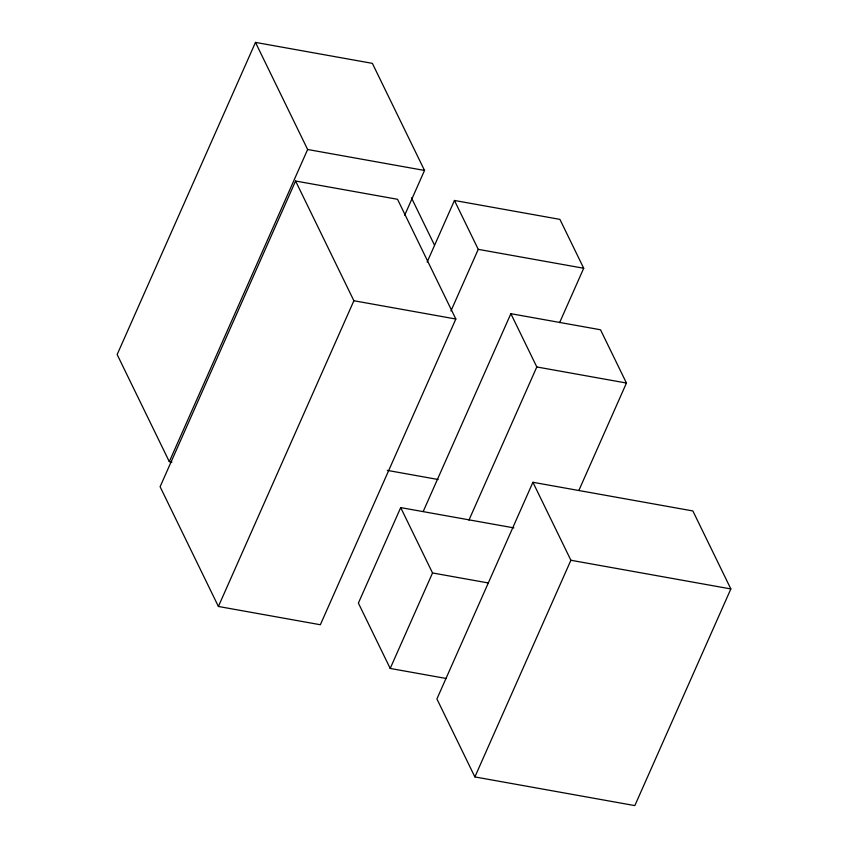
<?xml version="1.0" encoding="UTF-8"?>
<svg xmlns="http://www.w3.org/2000/svg" width="848" height="848" viewBox="0 0 848 848"><rect width="100%" height="100%" fill="white"/><g stroke="black" fill="none" stroke-linecap="round" stroke-linejoin="round"><path stroke-width="1.27" d="M404.687 215.212L424.519 170.448L372.367 63.356L255.481 42.4L117.151 354.549L169.303 461.641L171.9 462.107M169.303 461.641L307.633 149.492L255.481 42.4M295.581 181.016L160.102 486.741L218.402 606.468L320.353 624.743L455.832 319.018L397.532 199.291L295.581 181.016L353.881 300.743L218.402 606.468M427.138 262.085L454.443 200.467L559.913 219.378L583.71 268.254L559.616 322.622M450.945 310.962L478.251 249.354L454.443 200.467M513.888 527.891L400.701 507.602L358.386 603.098L390.207 668.447L446.154 678.474M423.226 511.461L510.867 313.696L600.511 329.766L626.449 383.031L578.898 490.367M390.207 668.447L432.533 572.962L400.701 507.602M468.944 520.121L536.805 366.961L510.867 313.696M532.915 482.279L436.911 698.943L474.88 776.927L634.834 805.6L730.849 588.936L692.869 510.952L532.915 482.279L570.895 560.263L474.88 776.927M307.633 149.492L424.519 170.448M478.251 249.354L583.71 268.254M353.881 300.743L455.832 319.018M536.805 366.961L626.449 383.031M387.324 470.386L438.098 479.491M570.895 560.263L730.849 588.936M432.533 572.962L488.469 582.989M411.46 197.849L434.505 245.167"/></g></svg>
